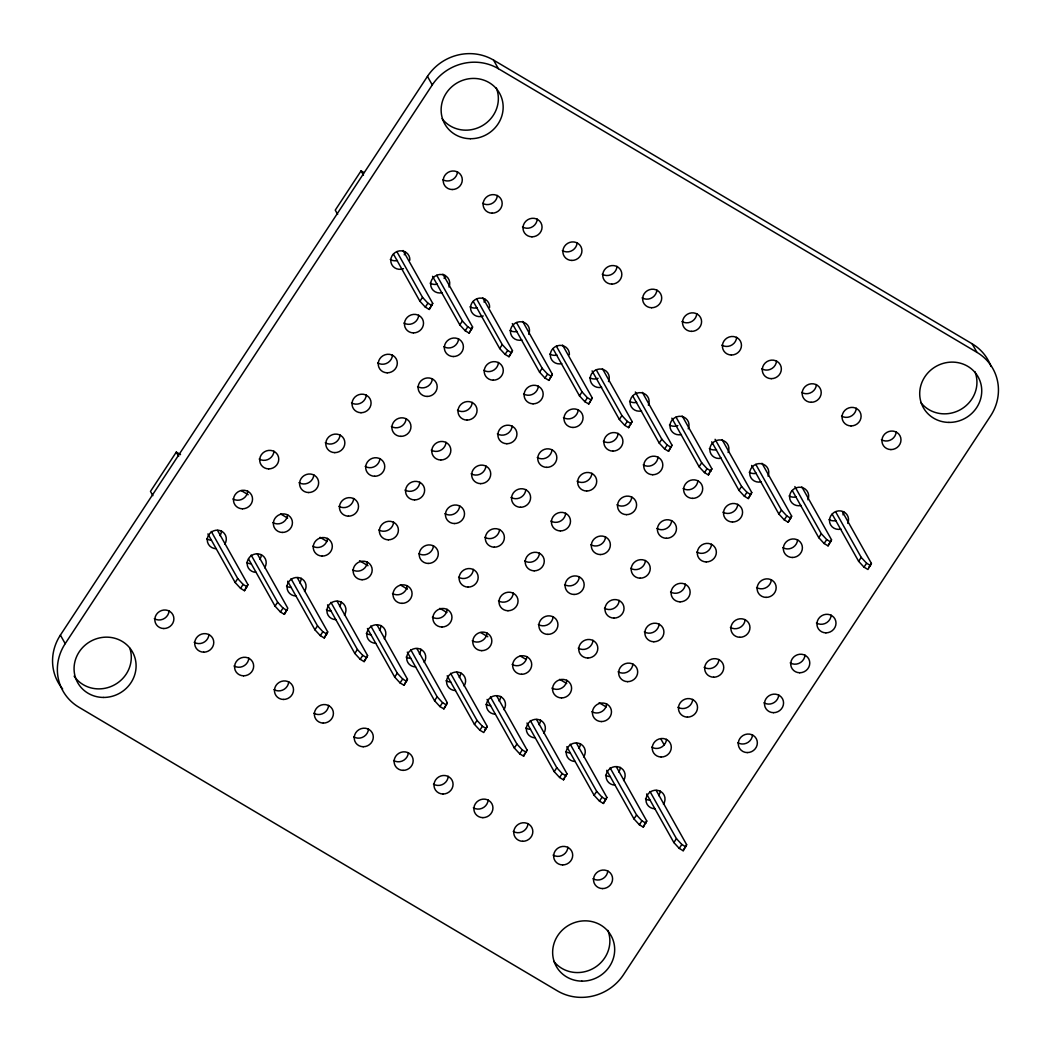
<?xml version="1.0" encoding="UTF-8"?>
<svg xmlns="http://www.w3.org/2000/svg" width="1051" height="1051" viewBox="0 0 1051 1051"><rect width="100%" height="100%" fill="white"/><g stroke="black" fill="none" stroke-linecap="round" stroke-linejoin="round"><path stroke-width="1.5" d="M207.901 533.934L235.161 582.517L240.548 588.363L244.463 590.701L247.944 584.632L217.478 530.335M244.463 590.701L247.944 584.632M248.575 559.001L275.047 606.151L280.42 612.01L284.348 614.336L286.976 609.593M284.348 614.336L287.829 608.279L257.364 553.982M393.468 254.119L419.927 301.269L425.313 307.115L429.242 309.454L432.723 303.384L403.045 250.519M429.242 309.454L432.723 303.384M287.659 581.216L314.919 629.799L320.305 635.645L324.233 637.97L327.715 631.914L297.236 577.616M324.233 637.97L327.715 631.914M432.552 276.321L459.812 324.904L465.199 330.763L469.114 333.088L472.595 327.032L442.931 274.153M469.114 333.088L472.595 327.032M327.544 604.851L354.804 653.433L360.191 659.292L364.119 661.618L367.587 655.561L337.121 601.264M364.119 661.618L367.587 655.561M473.226 301.387L499.698 348.551L505.071 354.397L508.999 356.723L512.481 350.666L482.816 297.801M508.999 356.723L512.481 350.666M367.43 628.498L394.69 677.08L400.063 682.927L403.991 685.252L407.473 679.196L377.007 624.898M403.991 685.252L407.473 679.196M512.31 323.603L539.57 372.185L544.957 378.045L548.885 380.37L552.366 374.314L522.689 321.435M548.885 380.37L552.366 374.314M407.302 652.132L434.575 700.715L439.949 706.574L443.877 708.899L447.358 702.843L416.892 648.546M443.877 708.899L447.358 702.843M552.997 348.669L579.456 395.833L584.842 401.679L588.77 404.004L592.239 397.948L562.574 345.083M588.77 404.004L592.239 397.948M447.187 675.78L474.448 724.362L479.834 730.209L483.762 732.534L487.244 726.477L456.765 672.18M592.081 370.885L619.341 419.467L624.714 425.327L628.643 427.652L629.549 425.524M628.643 427.652L632.124 421.596L602.459 368.717M487.073 699.414L514.333 747.997L519.72 753.856L523.634 756.181L524.541 754.053M523.634 756.181L527.116 750.125L496.65 695.815M632.755 395.951L659.227 443.115L664.6 448.961L668.528 451.286L672.009 445.23L642.345 392.365M668.528 451.286L672.009 445.23M526.958 723.049L554.219 771.644L559.592 777.49L563.52 779.816L564.426 777.687M563.52 779.816L567.001 773.759L536.535 719.462M671.839 418.167L699.099 466.749L704.485 472.608L708.413 474.934L709.307 472.805M708.413 474.934L711.895 468.877L682.217 415.999M566.831 746.696L594.104 795.279L599.477 801.125L603.405 803.463L606.887 797.394L576.408 743.096M603.405 803.463L606.887 797.394M711.724 441.801L738.984 490.383L744.371 496.243L748.286 498.568L751.767 492.512L722.103 439.646M748.286 498.568L751.767 492.512M606.716 770.33L633.976 818.913L639.363 824.772L643.291 827.098L644.184 824.969M643.291 827.098L646.772 821.041L616.293 766.744M751.61 465.448L778.87 514.031L784.243 519.877L788.171 522.216L791.653 516.146L761.988 463.281M788.171 522.216L791.653 516.146M646.601 793.978L673.862 842.56L679.248 848.407L683.163 850.732L686.645 844.676L656.179 790.378M683.163 850.732L686.645 844.676M792.283 490.515L818.755 537.665L824.129 543.525L828.057 545.85L831.538 539.794L801.86 486.915M828.057 545.85L831.538 539.794M832.169 514.149L858.628 561.313L864.014 567.159L867.942 569.484L871.424 563.428L842.547 511.995M180.522 454.61L176.292 452.101L150.49 491.382L152.881 495.652M363.882 172.522L361.071 170.853L335.256 210.134L337.647 214.404M62.626 688.93A48.333 45.758 -29.3 0 1 60.393 635.106L427.455 76.381A48.333 45.758 -29.3 0 1 493.563 60.104L972.136 343.795A48.333 45.758 -29.3 0 1 991.001 366.431M65.201 643.659L432.263 84.934A48.333 45.758 -29.3 0 1 498.358 68.67L976.944 352.348A48.333 45.758 -29.3 0 1 990.607 415.894L623.545 974.619A48.333 45.758 -29.3 0 1 557.437 990.896L78.864 707.205A48.333 45.758 -29.3 0 1 65.201 643.659L60.393 635.106M235.161 582.517L237.736 578.589L211.277 531.438M419.927 301.269L422.515 297.341L396.844 251.609M240.548 588.363L243.123 584.435L237.736 578.589M425.313 307.115L427.888 303.187L422.515 297.341M275.047 606.151L277.622 602.223L251.163 555.073M459.812 324.904L462.387 320.975L436.73 275.257M280.42 612.01L283.008 608.082L277.622 602.223M465.199 330.763L467.774 326.835L462.387 320.975M314.919 629.799L317.507 625.87L291.048 578.72M499.698 348.551L502.273 344.623L476.615 298.891M320.305 635.645L322.88 631.717L317.507 625.87M505.071 354.397L507.659 350.469L502.273 344.623M354.804 653.433L357.393 649.505L330.92 602.354M539.57 372.185L542.158 368.257L516.501 322.539M360.191 659.292L362.766 655.364L357.393 649.505M544.957 378.045L547.532 374.117L542.158 368.257M394.69 677.08L397.265 673.152L370.806 625.989M579.456 395.833L582.044 391.905L556.373 346.173M400.063 682.927L402.651 678.999L397.265 673.152M584.842 401.679L587.417 397.751L582.044 391.905M434.575 700.715L437.15 696.787L410.691 649.636M619.341 419.467L621.916 415.539L596.259 369.821M439.949 706.574L442.537 702.646L437.15 696.787M624.714 425.327L627.302 421.398L621.916 415.539M630.403 424.21L632.124 421.596M474.448 724.362L477.036 720.434L450.577 673.271M659.227 443.115L661.802 439.187L635.343 392.023M479.834 730.209L482.409 726.28L477.036 720.434M664.6 448.961L667.188 445.033L661.802 439.187M484.656 730.406L487.244 726.477M514.333 747.997L516.921 744.069L490.449 696.918M699.099 466.749L701.687 462.821L676.029 417.089M519.72 753.856L522.294 749.928L516.921 744.069M704.485 472.608L707.06 468.68L701.687 462.821M525.395 752.739L527.116 750.125M710.174 471.492L711.895 468.877M554.219 771.644L556.794 767.716L530.335 720.552M738.984 490.383L741.572 486.455L715.1 439.305M559.592 777.49L562.18 773.562L556.794 767.716M744.371 496.243L746.946 492.315L741.572 486.455M565.28 776.374L567.001 773.759M594.104 795.279L596.679 791.35L570.22 744.2M778.87 514.031L781.445 510.103L755.787 464.371M599.477 801.125L602.065 797.197L596.679 791.35M784.243 519.877L786.831 515.949L781.445 510.103M633.976 818.913L636.564 814.985L610.092 767.834M818.755 537.665L821.33 533.737L794.871 486.587M639.363 824.772L641.938 820.844L636.564 814.985M824.129 543.525L826.717 539.597L821.33 533.737M645.051 823.656L646.772 821.041M673.862 842.56L676.437 838.632L649.978 791.482M858.628 561.313L861.216 557.385L835.558 511.653M679.248 848.407L681.823 844.478L676.437 838.632M864.014 567.159L866.589 563.231L861.216 557.385M868.835 567.356L871.424 563.428M427.888 303.187L431.816 305.526M467.774 326.835L471.702 329.16M507.659 350.469L511.574 352.794M547.532 374.117L551.46 376.442M587.417 397.751L591.345 400.076M627.302 421.398L631.231 423.724M667.188 445.033L671.103 447.358M707.06 468.68L710.988 471.006M746.946 492.315L750.874 494.64M786.831 515.949L790.759 518.288M826.717 539.597L830.632 541.922M866.589 563.231L870.517 565.556M241.139 490.541L248.181 494.719M280.604 513.926L287.646 518.104M320.069 537.324L327.111 541.501M359.534 560.722L367.981 565.727M400.405 584.947L407.446 589.125M439.87 608.345L446.911 612.51M480.741 632.571L487.795 636.748M520.206 655.955L525.855 659.305M559.671 679.353L566.725 683.531M599.136 702.751L606.191 706.929M243.123 584.435L247.051 586.773M283.008 608.082L286.923 610.408M322.88 631.717L326.808 634.042M362.766 655.364L366.694 657.69M402.651 678.999L406.579 681.324M442.537 702.646L446.452 704.971M482.409 726.28L486.337 728.606M522.294 749.928L526.223 752.253M562.18 773.562L566.108 775.888M602.065 797.197L605.98 799.535M641.938 820.844L645.866 823.169M681.823 844.478L685.751 846.804M972.136 343.795L976.944 352.348M493.563 60.104L498.358 68.67M427.455 76.381L432.263 84.934M361.071 170.853L363.462 175.123M661.158 739.51L664.35 745.185M176.292 452.101L178.683 456.37M607.859 930.411A31.412 29.743 -29.3 0 1 593.513 968.299A31.412 29.743 -29.3 0 1 553.627 961.087M974.921 371.686A31.412 29.743 -29.3 0 1 960.575 409.575A31.412 29.743 -29.3 0 1 920.689 402.362M129.812 648.191A31.412 29.743 -29.3 0 1 113.469 685.397A31.412 29.743 -29.3 0 1 74.122 676.135M496.335 87.995A31.412 29.743 -29.3 0 1 481.989 125.897A31.412 29.743 -29.3 0 1 442.103 118.684M660.212 791.022A9.669 9.157 -29.3 0 1 658.662 795.646M650.135 800.205A9.669 9.157 -29.3 0 1 645.445 798.905M620.326 767.388A9.669 9.157 -29.3 0 1 618.776 772.012M610.25 776.558A9.669 9.157 -29.3 0 1 605.56 775.27M580.454 743.753A9.669 9.157 -29.3 0 1 578.891 748.378M570.365 752.923A9.669 9.157 -29.3 0 1 565.674 751.623M896.188 431.843A9.669 9.157 -29.3 0 1 881.408 439.725M540.569 720.106A9.669 9.157 -29.3 0 1 539.018 724.73M530.479 729.276A9.669 9.157 -29.3 0 1 525.789 727.988M500.683 696.471A9.669 9.157 -29.3 0 1 499.133 701.096M490.607 705.641A9.669 9.157 -29.3 0 1 485.917 704.341M460.811 672.824A9.669 9.157 -29.3 0 1 459.248 677.448M450.721 681.994A9.669 9.157 -29.3 0 1 446.031 680.706M420.925 649.19A9.669 9.157 -29.3 0 1 419.375 653.814M410.836 658.36A9.669 9.157 -29.3 0 1 406.146 657.059M381.04 625.542A9.669 9.157 -29.3 0 1 379.49 630.166M370.964 634.725A9.669 9.157 -29.3 0 1 366.274 633.425M341.155 601.908A9.669 9.157 -29.3 0 1 339.604 606.532M331.078 611.078A9.669 9.157 -29.3 0 1 326.388 609.79M301.282 578.26A9.669 9.157 -29.3 0 1 299.719 582.885M291.193 587.443A9.669 9.157 -29.3 0 1 286.503 586.143M261.397 554.626A9.669 9.157 -29.3 0 1 259.847 559.25M251.307 563.796A9.669 9.157 -29.3 0 1 246.617 562.508M221.511 530.991A9.669 9.157 -29.3 0 1 219.961 535.616M211.435 540.161A9.669 9.157 -29.3 0 1 206.745 538.861M405.042 251.623A9.669 9.157 -29.3 0 1 404.267 254.802M397.449 260.503A9.669 9.157 -29.3 0 1 390.276 259.505M444.928 275.257A9.669 9.157 -29.3 0 1 444.153 278.449M437.334 284.151A9.669 9.157 -29.3 0 1 430.148 283.139M484.813 298.904A9.669 9.157 -29.3 0 1 484.038 302.084M477.207 307.785A9.669 9.157 -29.3 0 1 470.033 306.787M517.092 331.433A9.669 9.157 -29.3 0 1 509.919 330.421M556.977 355.067A9.669 9.157 -29.3 0 1 549.804 354.056M598.085 378.321A9.669 9.157 -29.3 0 1 589.677 377.703M636.735 402.349A9.669 9.157 -29.3 0 1 629.562 401.337M677.842 425.602A9.669 9.157 -29.3 0 1 669.448 424.985M716.506 449.631A9.669 9.157 -29.3 0 1 709.32 448.619M756.378 473.265A9.669 9.157 -29.3 0 1 749.205 472.267M796.264 496.913A9.669 9.157 -29.3 0 1 789.091 495.901M843.743 511.666A9.669 9.157 -29.3 0 1 842.968 514.845M836.149 520.547A9.669 9.157 -29.3 0 1 828.976 519.549M169.08 610.802A9.669 9.157 -29.3 0 1 154.3 618.684M208.952 634.449A9.669 9.157 -29.3 0 1 194.185 642.319M248.837 658.084A9.669 9.157 -29.3 0 1 234.071 665.966M288.723 681.718A9.669 9.157 -29.3 0 1 273.943 689.601M328.608 705.366A9.669 9.157 -29.3 0 1 313.829 713.248M368.481 729A9.669 9.157 -29.3 0 1 353.714 736.882M457.487 171.799A9.669 9.157 -29.3 0 1 442.707 179.682M497.359 195.447A9.669 9.157 -29.3 0 1 482.593 203.329M537.245 219.081A9.669 9.157 -29.3 0 1 522.465 226.963M577.13 242.728A9.669 9.157 -29.3 0 1 562.351 250.598M617.003 266.363A9.669 9.157 -29.3 0 1 602.236 274.245M656.888 290.01A9.669 9.157 -29.3 0 1 642.122 297.88M696.774 313.645A9.669 9.157 -29.3 0 1 681.994 321.527M736.659 337.292A9.669 9.157 -29.3 0 1 721.879 345.162M408.366 752.647A9.669 9.157 -29.3 0 1 393.6 760.517M567.895 847.211A9.669 9.157 -29.3 0 1 553.115 855.08M776.531 360.927A9.669 9.157 -29.3 0 1 761.765 368.809M856.302 408.208A9.669 9.157 -29.3 0 1 841.523 416.091M488.137 799.929A9.669 9.157 -29.3 0 1 473.357 807.799M528.009 823.564A9.669 9.157 -29.3 0 1 513.243 831.446M816.417 384.561A9.669 9.157 -29.3 0 1 801.65 392.443M607.78 870.845A9.669 9.157 -29.3 0 1 593 878.728M448.251 776.282A9.669 9.157 -29.3 0 1 433.472 784.164M752.529 734.846A9.669 9.157 -29.3 0 1 737.763 742.729M778.752 694.947A9.669 9.157 -29.3 0 1 763.985 702.817M804.974 655.036A9.669 9.157 -29.3 0 1 790.194 662.905M831.183 615.124A9.669 9.157 -29.3 0 1 816.417 623.007M745.146 619.578A9.669 9.157 -29.3 0 1 730.379 627.447M771.368 579.666A9.669 9.157 -29.3 0 1 756.589 587.535M797.591 539.754A9.669 9.157 -29.3 0 1 782.811 547.637M718.923 659.476A9.669 9.157 -29.3 0 1 704.157 667.359M692.714 699.388A9.669 9.157 -29.3 0 1 677.934 707.27M666.492 739.3A9.669 9.157 -29.3 0 1 651.712 747.182M247.734 491.08A9.669 9.157 -29.3 0 1 232.954 498.949M287.619 514.714A9.669 9.157 -29.3 0 1 272.84 522.597M327.492 538.362A9.669 9.157 -29.3 0 1 312.725 546.231M367.377 561.996A9.669 9.157 -29.3 0 1 352.61 569.878M407.262 585.643A9.669 9.157 -29.3 0 1 392.483 593.513M447.135 609.278A9.669 9.157 -29.3 0 1 432.368 617.16M487.02 632.912A9.669 9.157 -29.3 0 1 472.254 640.795M526.906 656.56A9.669 9.157 -29.3 0 1 512.126 664.442M566.791 680.194A9.669 9.157 -29.3 0 1 552.011 688.077M606.663 703.842A9.669 9.157 -29.3 0 1 591.897 711.711M273.956 451.168A9.669 9.157 -29.3 0 1 259.177 459.051M313.829 474.802A9.669 9.157 -29.3 0 1 299.062 482.685M353.714 498.45A9.669 9.157 -29.3 0 1 338.934 506.332M393.6 522.084A9.669 9.157 -29.3 0 1 378.82 529.967M433.472 545.732A9.669 9.157 -29.3 0 1 418.705 553.601M473.357 569.366A9.669 9.157 -29.3 0 1 458.591 577.249M513.243 593.014A9.669 9.157 -29.3 0 1 498.463 600.883M553.128 616.648A9.669 9.157 -29.3 0 1 538.348 624.53M593 640.295A9.669 9.157 -29.3 0 1 578.234 648.165M632.886 663.93A9.669 9.157 -29.3 0 1 618.119 671.812M340.051 434.904A9.669 9.157 -29.3 0 1 325.271 442.773M379.936 458.538A9.669 9.157 -29.3 0 1 365.157 466.421M419.809 482.186A9.669 9.157 -29.3 0 1 405.042 490.055M459.694 505.82A9.669 9.157 -29.3 0 1 444.928 513.703M499.58 529.454A9.669 9.157 -29.3 0 1 484.8 537.337M539.465 553.102A9.669 9.157 -29.3 0 1 524.685 560.984M579.337 576.736A9.669 9.157 -29.3 0 1 564.571 584.619M619.223 600.384A9.669 9.157 -29.3 0 1 604.456 608.253M659.108 624.018A9.669 9.157 -29.3 0 1 644.329 631.901M366.274 394.992A9.669 9.157 -29.3 0 1 351.494 402.875M406.146 418.626A9.669 9.157 -29.3 0 1 391.379 426.509M446.031 442.274A9.669 9.157 -29.3 0 1 431.265 450.143M485.917 465.908A9.669 9.157 -29.3 0 1 471.137 473.791M525.802 489.556A9.669 9.157 -29.3 0 1 511.022 497.425M565.674 513.19A9.669 9.157 -29.3 0 1 550.908 521.073M605.56 536.838A9.669 9.157 -29.3 0 1 590.793 544.707M645.445 560.472A9.669 9.157 -29.3 0 1 630.666 568.355M685.331 584.106A9.669 9.157 -29.3 0 1 670.551 591.989M392.483 355.08A9.669 9.157 -29.3 0 1 377.716 362.963M432.368 378.728A9.669 9.157 -29.3 0 1 417.602 386.597M472.254 402.362A9.669 9.157 -29.3 0 1 457.474 410.245M512.139 425.997A9.669 9.157 -29.3 0 1 497.359 433.879M552.011 449.644A9.669 9.157 -29.3 0 1 537.245 457.527M591.897 473.278A9.669 9.157 -29.3 0 1 577.13 481.161M631.782 496.926A9.669 9.157 -29.3 0 1 617.003 504.795M671.668 520.56A9.669 9.157 -29.3 0 1 656.888 528.443M711.54 544.208A9.669 9.157 -29.3 0 1 696.774 552.077M418.705 315.169A9.669 9.157 -29.3 0 1 403.939 323.051M458.591 338.816A9.669 9.157 -29.3 0 1 443.811 346.685M498.476 362.45A9.669 9.157 -29.3 0 1 483.696 370.333M538.348 386.098A9.669 9.157 -29.3 0 1 523.582 393.967M578.234 409.732A9.669 9.157 -29.3 0 1 563.467 417.615M618.119 433.367A9.669 9.157 -29.3 0 1 603.34 441.249M658.005 457.014A9.669 9.157 -29.3 0 1 643.225 464.897M697.877 480.649A9.669 9.157 -29.3 0 1 683.111 488.531M737.763 504.296A9.669 9.157 -29.3 0 1 722.983 512.165M654.931 808.758A9.669 9.157 -29.3 0 1 646.194 797.762A9.669 9.157 -29.3 0 1 659.266 790.799A9.669 9.157 -29.3 0 1 663.457 804.212M615.045 785.123A9.669 9.157 -29.3 0 1 606.322 774.127A9.669 9.157 -29.3 0 1 619.381 767.164A9.669 9.157 -29.3 0 1 623.585 780.565M575.173 761.476A9.669 9.157 -29.3 0 1 566.436 750.493A9.669 9.157 -29.3 0 1 579.495 743.517A9.669 9.157 -29.3 0 1 583.699 756.93M535.287 737.841A9.669 9.157 -29.3 0 1 526.551 726.845A9.669 9.157 -29.3 0 1 539.623 719.882A9.669 9.157 -29.3 0 1 543.814 733.283M495.402 714.194A9.669 9.157 -29.3 0 1 486.666 703.211A9.669 9.157 -29.3 0 1 499.737 696.235A9.669 9.157 -29.3 0 1 503.928 709.648M455.53 690.56A9.669 9.157 -29.3 0 1 446.793 679.563A9.669 9.157 -29.3 0 1 459.852 672.601A9.669 9.157 -29.3 0 1 464.056 686.014M415.644 666.912A9.669 9.157 -29.3 0 1 406.908 655.929A9.669 9.157 -29.3 0 1 419.98 648.953A9.669 9.157 -29.3 0 1 424.17 662.366M375.759 643.278A9.669 9.157 -29.3 0 1 367.022 632.282A9.669 9.157 -29.3 0 1 380.094 625.319A9.669 9.157 -29.3 0 1 384.285 638.732M335.873 619.63A9.669 9.157 -29.3 0 1 327.137 608.647A9.669 9.157 -29.3 0 1 340.209 601.671A9.669 9.157 -29.3 0 1 344.413 615.085M296.001 595.996A9.669 9.157 -29.3 0 1 287.265 585A9.669 9.157 -29.3 0 1 300.323 578.037A9.669 9.157 -29.3 0 1 304.527 591.45M256.116 572.361A9.669 9.157 -29.3 0 1 247.379 561.365A9.669 9.157 -29.3 0 1 260.451 554.403A9.669 9.157 -29.3 0 1 264.642 567.803M216.23 548.714A9.669 9.157 -29.3 0 1 207.494 537.731A9.669 9.157 -29.3 0 1 220.565 530.755A9.669 9.157 -29.3 0 1 224.756 544.168M403.466 268.675A9.669 9.157 -29.3 0 1 390.972 262.395A9.669 9.157 -29.3 0 1 399.616 250.861A9.669 9.157 -29.3 0 1 409.851 260.175M442.129 292.704A9.669 9.157 -29.3 0 1 430.647 284.151A9.669 9.157 -29.3 0 1 442.143 274.561A9.669 9.157 -29.3 0 1 448.961 287.002M483.237 315.957A9.669 9.157 -29.3 0 1 470.73 309.677A9.669 9.157 -29.3 0 1 479.374 298.142A9.669 9.157 -29.3 0 1 489.608 307.457M521.887 339.985A9.669 9.157 -29.3 0 1 510.418 331.433A9.669 9.157 -29.3 0 1 521.9 321.829A9.669 9.157 -29.3 0 1 528.719 334.284M561.773 363.62A9.669 9.157 -29.3 0 1 550.356 356.144A9.669 9.157 -29.3 0 1 559.566 345.385A9.669 9.157 -29.3 0 1 569.379 354.739M601.658 387.267A9.669 9.157 -29.3 0 1 590.176 378.702A9.669 9.157 -29.3 0 1 601.671 369.111A9.669 9.157 -29.3 0 1 608.49 381.566M641.544 410.902A9.669 9.157 -29.3 0 1 630.061 402.349A9.669 9.157 -29.3 0 1 641.544 392.759A9.669 9.157 -29.3 0 1 648.362 405.2M681.416 434.549A9.669 9.157 -29.3 0 1 669.947 425.983A9.669 9.157 -29.3 0 1 681.429 416.393A9.669 9.157 -29.3 0 1 688.247 428.847M721.301 458.183A9.669 9.157 -29.3 0 1 709.819 449.631A9.669 9.157 -29.3 0 1 721.314 440.041A9.669 9.157 -29.3 0 1 728.133 452.482M761.187 481.831A9.669 9.157 -29.3 0 1 749.705 473.265A9.669 9.157 -29.3 0 1 761.187 463.675A9.669 9.157 -29.3 0 1 768.018 476.129M801.072 505.465A9.669 9.157 -29.3 0 1 789.59 496.913A9.669 9.157 -29.3 0 1 801.072 487.322A9.669 9.157 -29.3 0 1 807.891 499.764M840.945 529.1A9.669 9.157 -29.3 0 1 829.475 520.547A9.669 9.157 -29.3 0 1 840.958 510.957A9.669 9.157 -29.3 0 1 847.776 523.398M581.86 981.135A31.412 29.743 -29.3 0 0 611.38 936.205A31.412 29.743 -29.3 0 0 557.739 935.613A31.412 29.743 -29.3 0 0 581.86 981.135M948.922 422.41A31.412 29.743 -29.3 0 0 978.442 377.48A31.412 29.743 -29.3 0 0 924.801 376.889A31.412 29.743 -29.3 0 0 948.922 422.41M103.287 697.444A31.412 29.743 -29.3 0 0 132.794 652.513A31.412 29.743 -29.3 0 0 79.153 651.935A31.412 29.743 -29.3 0 0 103.287 697.444M470.349 138.719A31.412 29.743 -29.3 0 0 499.856 93.789A31.412 29.743 -29.3 0 0 446.215 93.211A31.412 29.743 -29.3 0 0 470.349 138.719M890.906 449.578A9.669 9.157 -29.3 0 0 899.984 435.758A9.669 9.157 -29.3 0 0 883.484 435.574A9.669 9.157 -29.3 0 0 890.906 449.578M163.798 628.537A9.669 9.157 -29.3 0 0 172.876 614.704A9.669 9.157 -29.3 0 0 156.376 614.533A9.669 9.157 -29.3 0 0 163.798 628.537M203.671 652.172A9.669 9.157 -29.3 0 0 212.762 638.351A9.669 9.157 -29.3 0 0 196.248 638.167A9.669 9.157 -29.3 0 0 203.671 652.172M243.556 675.819A9.669 9.157 -29.3 0 0 252.647 661.985A9.669 9.157 -29.3 0 0 236.133 661.815A9.669 9.157 -29.3 0 0 243.556 675.819M283.442 699.454A9.669 9.157 -29.3 0 0 292.52 685.633A9.669 9.157 -29.3 0 0 276.019 685.449A9.669 9.157 -29.3 0 0 283.442 699.454M323.327 723.088A9.669 9.157 -29.3 0 0 332.405 709.267A9.669 9.157 -29.3 0 0 315.904 709.083A9.669 9.157 -29.3 0 0 323.327 723.088M363.199 746.736A9.669 9.157 -29.3 0 0 372.29 732.915A9.669 9.157 -29.3 0 0 355.777 732.731A9.669 9.157 -29.3 0 0 363.199 746.736M452.206 189.535A9.669 9.157 -29.3 0 0 461.284 175.714A9.669 9.157 -29.3 0 0 444.77 175.53A9.669 9.157 -29.3 0 0 452.206 189.535M492.078 213.169A9.669 9.157 -29.3 0 0 501.169 199.348A9.669 9.157 -29.3 0 0 484.656 199.164A9.669 9.157 -29.3 0 0 492.078 213.169M531.964 236.817A9.669 9.157 -29.3 0 0 541.042 222.996A9.669 9.157 -29.3 0 0 524.541 222.812A9.669 9.157 -29.3 0 0 531.964 236.817M571.849 260.451A9.669 9.157 -29.3 0 0 580.927 246.63A9.669 9.157 -29.3 0 0 564.426 246.446A9.669 9.157 -29.3 0 0 571.849 260.451M611.721 284.098A9.669 9.157 -29.3 0 0 620.813 270.265A9.669 9.157 -29.3 0 0 604.299 270.094A9.669 9.157 -29.3 0 0 611.721 284.098M651.607 307.733A9.669 9.157 -29.3 0 0 660.698 293.912A9.669 9.157 -29.3 0 0 644.184 293.728A9.669 9.157 -29.3 0 0 651.607 307.733M691.492 331.38A9.669 9.157 -29.3 0 0 700.57 317.547A9.669 9.157 -29.3 0 0 684.07 317.376A9.669 9.157 -29.3 0 0 691.492 331.38M731.378 355.015A9.669 9.157 -29.3 0 0 740.456 341.194A9.669 9.157 -29.3 0 0 723.955 341.01A9.669 9.157 -29.3 0 0 731.378 355.015M403.085 770.37A9.669 9.157 -29.3 0 0 412.163 756.549A9.669 9.157 -29.3 0 0 395.662 756.365A9.669 9.157 -29.3 0 0 403.085 770.37M562.613 864.934A9.669 9.157 -29.3 0 0 571.691 851.113A9.669 9.157 -29.3 0 0 555.191 850.929A9.669 9.157 -29.3 0 0 562.613 864.934M771.25 378.662A9.669 9.157 -29.3 0 0 780.341 364.828A9.669 9.157 -29.3 0 0 763.827 364.658A9.669 9.157 -29.3 0 0 771.25 378.662M851.021 425.931A9.669 9.157 -29.3 0 0 860.099 412.11A9.669 9.157 -29.3 0 0 843.598 411.926A9.669 9.157 -29.3 0 0 851.021 425.931M482.856 817.652A9.669 9.157 -29.3 0 0 491.934 803.831A9.669 9.157 -29.3 0 0 475.433 803.647A9.669 9.157 -29.3 0 0 482.856 817.652M522.728 841.299A9.669 9.157 -29.3 0 0 531.819 827.465A9.669 9.157 -29.3 0 0 515.305 827.295A9.669 9.157 -29.3 0 0 522.728 841.299M811.136 402.297A9.669 9.157 -29.3 0 0 820.214 388.476A9.669 9.157 -29.3 0 0 803.713 388.292A9.669 9.157 -29.3 0 0 811.136 402.297M602.499 888.581A9.669 9.157 -29.3 0 0 611.577 874.747A9.669 9.157 -29.3 0 0 595.076 874.577A9.669 9.157 -29.3 0 0 602.499 888.581M442.97 794.017A9.669 9.157 -29.3 0 0 452.048 780.184A9.669 9.157 -29.3 0 0 435.548 780.013A9.669 9.157 -29.3 0 0 442.97 794.017M747.248 752.582A9.669 9.157 -29.3 0 0 756.339 738.761A9.669 9.157 -29.3 0 0 739.825 738.577A9.669 9.157 -29.3 0 0 747.248 752.582M773.47 712.67A9.669 9.157 -29.3 0 0 782.548 698.849A9.669 9.157 -29.3 0 0 766.048 698.665A9.669 9.157 -29.3 0 0 773.47 712.67M799.693 672.758A9.669 9.157 -29.3 0 0 808.771 658.938A9.669 9.157 -29.3 0 0 792.27 658.754A9.669 9.157 -29.3 0 0 799.693 672.758M825.902 632.847A9.669 9.157 -29.3 0 0 834.993 619.026A9.669 9.157 -29.3 0 0 818.479 618.842A9.669 9.157 -29.3 0 0 825.902 632.847M739.865 637.3A9.669 9.157 -29.3 0 0 748.956 623.479A9.669 9.157 -29.3 0 0 732.442 623.296A9.669 9.157 -29.3 0 0 739.865 637.3M766.087 597.388A9.669 9.157 -29.3 0 0 775.165 583.568A9.669 9.157 -29.3 0 0 758.664 583.384A9.669 9.157 -29.3 0 0 766.087 597.388M792.309 557.49A9.669 9.157 -29.3 0 0 801.387 543.656A9.669 9.157 -29.3 0 0 784.887 543.485A9.669 9.157 -29.3 0 0 792.309 557.49M713.642 677.212A9.669 9.157 -29.3 0 0 722.733 663.391A9.669 9.157 -29.3 0 0 706.219 663.207A9.669 9.157 -29.3 0 0 713.642 677.212M687.433 717.124A9.669 9.157 -29.3 0 0 696.511 703.29A9.669 9.157 -29.3 0 0 680.01 703.119A9.669 9.157 -29.3 0 0 687.433 717.124M661.21 757.022A9.669 9.157 -29.3 0 0 670.288 743.202A9.669 9.157 -29.3 0 0 653.788 743.018A9.669 9.157 -29.3 0 0 661.21 757.022M242.453 508.802A9.669 9.157 -29.3 0 0 251.531 494.982A9.669 9.157 -29.3 0 0 235.03 494.798A9.669 9.157 -29.3 0 0 242.453 508.802M282.338 532.45A9.669 9.157 -29.3 0 0 291.416 518.616A9.669 9.157 -29.3 0 0 274.915 518.445A9.669 9.157 -29.3 0 0 282.338 532.45M322.21 556.084A9.669 9.157 -29.3 0 0 331.301 542.263A9.669 9.157 -29.3 0 0 314.788 542.08A9.669 9.157 -29.3 0 0 322.21 556.084M362.096 579.732A9.669 9.157 -29.3 0 0 371.174 565.898A9.669 9.157 -29.3 0 0 354.673 565.727A9.669 9.157 -29.3 0 0 362.096 579.732M401.981 603.366A9.669 9.157 -29.3 0 0 411.059 589.545A9.669 9.157 -29.3 0 0 394.559 589.361A9.669 9.157 -29.3 0 0 401.981 603.366M441.867 627.013A9.669 9.157 -29.3 0 0 450.945 613.18A9.669 9.157 -29.3 0 0 434.431 613.009A9.669 9.157 -29.3 0 0 441.867 627.013M481.739 650.648A9.669 9.157 -29.3 0 0 490.83 636.827A9.669 9.157 -29.3 0 0 474.316 636.643A9.669 9.157 -29.3 0 0 481.739 650.648M521.624 674.282A9.669 9.157 -29.3 0 0 530.702 660.462A9.669 9.157 -29.3 0 0 514.202 660.278A9.669 9.157 -29.3 0 0 521.624 674.282M561.51 697.93A9.669 9.157 -29.3 0 0 570.588 684.109A9.669 9.157 -29.3 0 0 554.087 683.925A9.669 9.157 -29.3 0 0 561.51 697.93M601.382 721.564A9.669 9.157 -29.3 0 0 610.473 707.743A9.669 9.157 -29.3 0 0 593.96 707.559A9.669 9.157 -29.3 0 0 601.382 721.564M268.675 468.891A9.669 9.157 -29.3 0 0 277.753 455.07A9.669 9.157 -29.3 0 0 261.252 454.899A9.669 9.157 -29.3 0 0 268.675 468.891M308.547 492.538A9.669 9.157 -29.3 0 0 317.638 478.717A9.669 9.157 -29.3 0 0 301.125 478.533A9.669 9.157 -29.3 0 0 308.547 492.538M348.433 516.172A9.669 9.157 -29.3 0 0 357.511 502.352A9.669 9.157 -29.3 0 0 341.01 502.168A9.669 9.157 -29.3 0 0 348.433 516.172M388.318 539.82A9.669 9.157 -29.3 0 0 397.396 525.999A9.669 9.157 -29.3 0 0 380.896 525.815A9.669 9.157 -29.3 0 0 388.318 539.82M428.191 563.454A9.669 9.157 -29.3 0 0 437.282 549.634A9.669 9.157 -29.3 0 0 420.768 549.45A9.669 9.157 -29.3 0 0 428.191 563.454M468.076 587.102A9.669 9.157 -29.3 0 0 477.167 573.268A9.669 9.157 -29.3 0 0 460.653 573.097A9.669 9.157 -29.3 0 0 468.076 587.102M507.961 610.736A9.669 9.157 -29.3 0 0 517.039 596.915A9.669 9.157 -29.3 0 0 500.539 596.732A9.669 9.157 -29.3 0 0 507.961 610.736M547.847 634.384A9.669 9.157 -29.3 0 0 556.925 620.55A9.669 9.157 -29.3 0 0 540.424 620.379A9.669 9.157 -29.3 0 0 547.847 634.384M587.719 658.018A9.669 9.157 -29.3 0 0 596.81 644.197A9.669 9.157 -29.3 0 0 580.297 644.013A9.669 9.157 -29.3 0 0 587.719 658.018M627.605 681.652A9.669 9.157 -29.3 0 0 636.683 667.832A9.669 9.157 -29.3 0 0 620.182 667.648A9.669 9.157 -29.3 0 0 627.605 681.652M334.77 452.626A9.669 9.157 -29.3 0 0 343.848 438.806A9.669 9.157 -29.3 0 0 327.347 438.622A9.669 9.157 -29.3 0 0 334.77 452.626M374.655 476.274A9.669 9.157 -29.3 0 0 383.733 462.44A9.669 9.157 -29.3 0 0 367.233 462.269A9.669 9.157 -29.3 0 0 374.655 476.274M414.528 499.908A9.669 9.157 -29.3 0 0 423.619 486.087A9.669 9.157 -29.3 0 0 407.105 485.904A9.669 9.157 -29.3 0 0 414.528 499.908M454.413 523.543A9.669 9.157 -29.3 0 0 463.504 509.722A9.669 9.157 -29.3 0 0 446.99 509.538A9.669 9.157 -29.3 0 0 454.413 523.543M494.298 547.19A9.669 9.157 -29.3 0 0 503.376 533.369A9.669 9.157 -29.3 0 0 486.876 533.185A9.669 9.157 -29.3 0 0 494.298 547.19M534.184 570.824A9.669 9.157 -29.3 0 0 543.262 557.004A9.669 9.157 -29.3 0 0 526.761 556.82A9.669 9.157 -29.3 0 0 534.184 570.824M574.056 594.472A9.669 9.157 -29.3 0 0 583.147 580.638A9.669 9.157 -29.3 0 0 566.634 580.467A9.669 9.157 -29.3 0 0 574.056 594.472M613.942 618.106A9.669 9.157 -29.3 0 0 623.02 604.286A9.669 9.157 -29.3 0 0 606.519 604.102A9.669 9.157 -29.3 0 0 613.942 618.106M653.827 641.754A9.669 9.157 -29.3 0 0 662.905 627.92A9.669 9.157 -29.3 0 0 646.404 627.749A9.669 9.157 -29.3 0 0 653.827 641.754M360.992 412.715A9.669 9.157 -29.3 0 0 370.07 398.894A9.669 9.157 -29.3 0 0 353.57 398.71A9.669 9.157 -29.3 0 0 360.992 412.715M400.865 436.362A9.669 9.157 -29.3 0 0 409.956 422.528A9.669 9.157 -29.3 0 0 393.442 422.357A9.669 9.157 -29.3 0 0 400.865 436.362M440.75 459.996A9.669 9.157 -29.3 0 0 449.841 446.176A9.669 9.157 -29.3 0 0 433.327 445.992A9.669 9.157 -29.3 0 0 440.75 459.996M480.635 483.644A9.669 9.157 -29.3 0 0 489.713 469.81A9.669 9.157 -29.3 0 0 473.213 469.639A9.669 9.157 -29.3 0 0 480.635 483.644M520.521 507.278A9.669 9.157 -29.3 0 0 529.599 493.458A9.669 9.157 -29.3 0 0 513.098 493.274A9.669 9.157 -29.3 0 0 520.521 507.278M560.393 530.926A9.669 9.157 -29.3 0 0 569.484 517.092A9.669 9.157 -29.3 0 0 552.971 516.921A9.669 9.157 -29.3 0 0 560.393 530.926M600.279 554.56A9.669 9.157 -29.3 0 0 609.357 540.74A9.669 9.157 -29.3 0 0 592.856 540.556A9.669 9.157 -29.3 0 0 600.279 554.56M640.164 578.195A9.669 9.157 -29.3 0 0 649.242 564.374A9.669 9.157 -29.3 0 0 632.741 564.19A9.669 9.157 -29.3 0 0 640.164 578.195M680.05 601.842A9.669 9.157 -29.3 0 0 689.128 588.021A9.669 9.157 -29.3 0 0 672.627 587.837A9.669 9.157 -29.3 0 0 680.05 601.842M387.202 372.816A9.669 9.157 -29.3 0 0 396.293 358.982A9.669 9.157 -29.3 0 0 379.779 358.811A9.669 9.157 -29.3 0 0 387.202 372.816M427.087 396.45A9.669 9.157 -29.3 0 0 436.165 382.63A9.669 9.157 -29.3 0 0 419.664 382.446A9.669 9.157 -29.3 0 0 427.087 396.45M466.972 420.085A9.669 9.157 -29.3 0 0 476.05 406.264A9.669 9.157 -29.3 0 0 459.55 406.08A9.669 9.157 -29.3 0 0 466.972 420.085M506.858 443.732A9.669 9.157 -29.3 0 0 515.936 429.912A9.669 9.157 -29.3 0 0 499.435 429.728A9.669 9.157 -29.3 0 0 506.858 443.732M546.73 467.367A9.669 9.157 -29.3 0 0 555.821 453.546A9.669 9.157 -29.3 0 0 539.308 453.362A9.669 9.157 -29.3 0 0 546.73 467.367M586.616 491.014A9.669 9.157 -29.3 0 0 595.694 477.18A9.669 9.157 -29.3 0 0 579.193 477.009A9.669 9.157 -29.3 0 0 586.616 491.014M626.501 514.648A9.669 9.157 -29.3 0 0 635.579 500.828A9.669 9.157 -29.3 0 0 619.078 500.644A9.669 9.157 -29.3 0 0 626.501 514.648M666.387 538.296A9.669 9.157 -29.3 0 0 675.465 524.462A9.669 9.157 -29.3 0 0 658.951 524.291A9.669 9.157 -29.3 0 0 666.387 538.296M706.259 561.93A9.669 9.157 -29.3 0 0 715.35 548.11A9.669 9.157 -29.3 0 0 698.836 547.926A9.669 9.157 -29.3 0 0 706.259 561.93M413.424 332.904A9.669 9.157 -29.3 0 0 422.502 319.07A9.669 9.157 -29.3 0 0 406.001 318.9A9.669 9.157 -29.3 0 0 413.424 332.904M453.309 356.539A9.669 9.157 -29.3 0 0 462.387 342.718A9.669 9.157 -29.3 0 0 445.887 342.534A9.669 9.157 -29.3 0 0 453.309 356.539M493.195 380.186A9.669 9.157 -29.3 0 0 502.273 366.352A9.669 9.157 -29.3 0 0 485.772 366.182A9.669 9.157 -29.3 0 0 493.195 380.186M533.067 403.82A9.669 9.157 -29.3 0 0 542.158 390A9.669 9.157 -29.3 0 0 525.645 389.816A9.669 9.157 -29.3 0 0 533.067 403.82M572.953 427.468A9.669 9.157 -29.3 0 0 582.031 413.634A9.669 9.157 -29.3 0 0 565.53 413.463A9.669 9.157 -29.3 0 0 572.953 427.468M612.838 451.102A9.669 9.157 -29.3 0 0 621.916 437.282A9.669 9.157 -29.3 0 0 605.415 437.098A9.669 9.157 -29.3 0 0 612.838 451.102M652.724 474.737A9.669 9.157 -29.3 0 0 661.802 460.916A9.669 9.157 -29.3 0 0 645.288 460.732A9.669 9.157 -29.3 0 0 652.724 474.737M692.596 498.384A9.669 9.157 -29.3 0 0 701.687 484.564A9.669 9.157 -29.3 0 0 685.173 484.38A9.669 9.157 -29.3 0 0 692.596 498.384M732.481 522.019A9.669 9.157 -29.3 0 0 741.559 508.198A9.669 9.157 -29.3 0 0 725.059 508.014A9.669 9.157 -29.3 0 0 732.481 522.019"/></g></svg>
